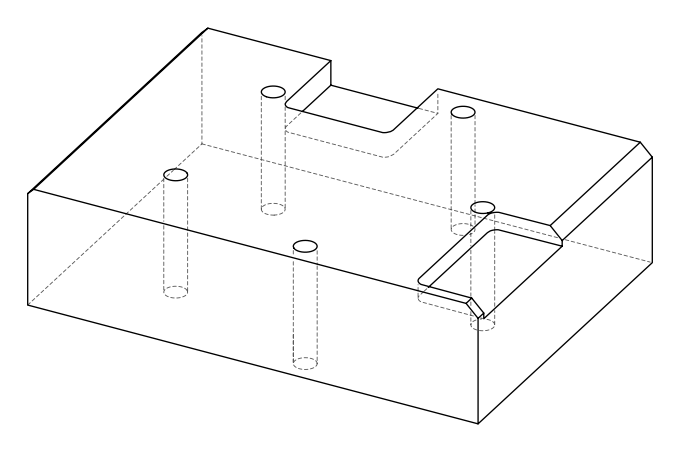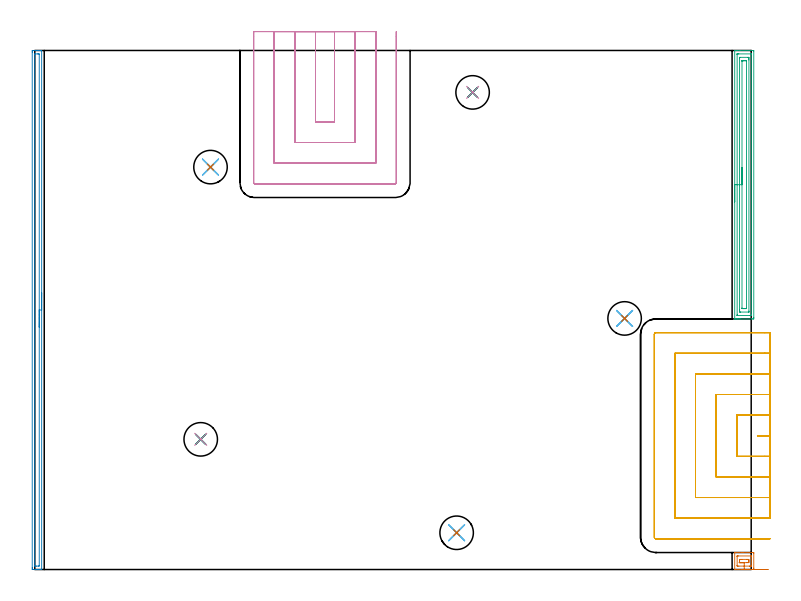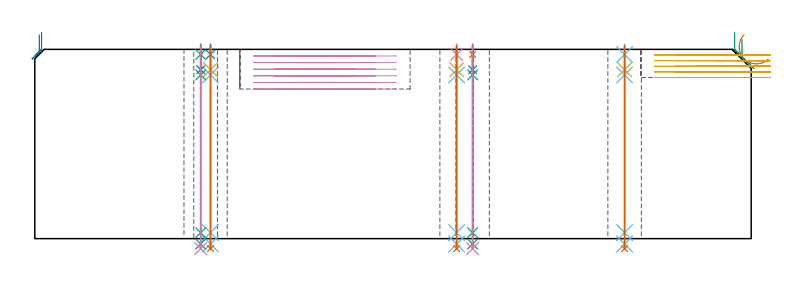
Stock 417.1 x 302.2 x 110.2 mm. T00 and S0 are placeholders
(PLAN: 25 operations, 17 tool changes, 43.7 min)
(1 AREA_MILL | FG_CHAMFER_SURFACE | UGT0205_001 | 0.56 min | 996 mm3)
(2 AREA_MILL_1 | FG_CHAMFER_SURFACE_1 | UGT0205_001 | 5.03 min | 4572 mm3)
(3 AREA_MILL_2 | FG_CHAMFER_SURFACE_2 | UGT0205_001 | 5.27 min | 10016 mm3)
(4 MILL_SLOT | SLOT_PARTIAL_RECTANGULAR | UGT0201_008 | Follow Part, ap 4, ae 75% | 12.74 min | 195261 mm3)
(5 MILL_SLOT_1 | SLOT_PARTIAL_RECTANGULAR_1 | UGT0201_008 | Follow Part, ap 4, ae 75% | 14.47 min | 142313 mm3)
(6 SPOT_DRILL | STEP1HOLE | NXT0321_9005460120000 | 0.05 min | 190 mm3)
(7 SPOT_DRILL_1 | STEP1HOLE_1 | NXT0321_9005460120000 | 0.05 min | 172 mm3)
(8 SPOT_DRILL_2 | STEP1HOLE_2 | NXT0321_9005460120000 | 0.05 min | 185 mm3)
(9 SPOT_DRILL_3 | STEP1HOLE_3 | NXT0321_9005460120000 | 0.05 min | 177 mm3)
(10 SPOT_DRILL_4 | STEP1HOLE_4 | NXT0321_9005460120000 | 0.05 min | 186 mm3)
(11 DRILL_BLIND_HOLE_INTO_CENTER | STEP1HOLE | UGT0301_198 | 0.06 min | 400 mm3)
(12 GUN_DRILL_THROUGH_HOLE | STEP1HOLE | UGT0307_003 | 0.55 min | 3803 mm3)
(13 SPADE_DRILL_TO_ENLARGE_THROUGH_HOLE | STEP1HOLE | UGT0306_010 | 0.47 min | 28484 mm3)
(14 DRILL_BLIND_HOLE_INTO_CENTER_1 | STEP1HOLE_1 | UGT0301_198 | 0.06 min | 379 mm3)
(15 GUN_DRILL_THROUGH_HOLE_1 | STEP1HOLE_1 | UGT0307_003 | 0.55 min | 3817 mm3)
(16 SPADE_DRILL_TO_ENLARGE_THROUGH_HOLE_1 | STEP1HOLE_1 | UGT0306_010 | 0.47 min | 28474 mm3)
(17 DRILL_BLIND_HOLE_INTO_CENTER_2 | STEP1HOLE_2 | UGT0301_198 | 0.06 min | 402 mm3)
(18 GUN_DRILL_THROUGH_HOLE_2 | STEP1HOLE_2 | UGT0307_003 | 0.55 min | 3810 mm3)
(19 SPADE_DRILL_TO_ENLARGE_THROUGH_HOLE_2 | STEP1HOLE_2 | UGT0306_010 | 0.47 min | 28482 mm3)
(20 DRILL_BLIND_HOLE_INTO_CENTER_3 | STEP1HOLE_3 | UGT0301_198 | 0.06 min | 381 mm3)
(21 GUN_DRILL_THROUGH_HOLE_3 | STEP1HOLE_3 | UGT0307_003 | 0.55 min | 3800 mm3)
(22 SPADE_DRILL_TO_ENLARGE_THROUGH_HOLE_3 | STEP1HOLE_3 | UGT0306_010 | 0.47 min | 28476 mm3)
(23 DRILL_BLIND_HOLE_INTO_CENTER_4 | STEP1HOLE_4 | UGT0301_198 | 0.06 min | 419 mm3)
(24 GUN_DRILL_THROUGH_HOLE_4 | STEP1HOLE_4 | UGT0307_003 | 0.55 min | 3784 mm3)
(25 SPADE_DRILL_TO_ENLARGE_THROUGH_HOLE_4 | STEP1HOLE_4 | UGT0306_010 | 0.47 min | 28500 mm3)
(TOOL UGT0205_001 | Chamfer Mill 20 x 3 x 45 deg. | D20 FL50 Z2)
(TOOL UGT0201_008 | End Mill 16 mm | D16 FL32 Z4)
(TOOL NXT0321_9005460120000 | NC Spot Drill, 142deg, 12mm, Carbide, Uncoated | D12 PA142 FL30 Z2)
(TOOL UGT0301_198 | Twist Drill 7.9 mm | D7.9 PA118 FL73 Z2)
(TOOL UGT0307_003 | Gun Drill 7 mm | D7 PA130 FL24 Z1)
(TOOL UGT0306_010 | Spade Drill 19.5mm | D19.5 PA132 FL10 Z2)
(OP 1 AREA_MILL)
G17 G21 G94 G90
T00 M6
G54
G17 G0 G90 X427.192 Y0. S1061 M3
G43 Z120.2 H0
Z104.654
G94 G1 X426.549 Z104.064 F250.
X425.858 Z103.533
X425.122 Z103.064
X424.349 Z102.66
X423.543 Z102.326
X422.711 Z102.063
X421.859 Z101.874
X420.995 Z101.759
X420.123 Z101.721
X419.251 Z101.758
X418.386 Z101.871
X417.535 Z102.06
X416.702 Z102.321
X415.896 Z102.655
X415.122 Z103.057
X414.386 Z103.525
X413.694 Z104.056
X413.05 Z104.645
X412.603 Z105.091
X411.861 Z105.837
X411.709 Z105.989
X407.715 Z109.983
X407.545 Y0.001 Z110.149
X407.53 Y0.003 Z110.163
X407.504 Y0.01 Z110.19
X407.5 Y0.076 Z110.2
Y9.825
X407.504 Y9.89 Z110.19
X407.529 Y9.894 Z110.165
X407.715 Y9.9 Z109.983
X411.861 Z105.837
X412.603 Z105.091
X417.969 Z99.727
X418.342 Y9.897 Z99.354
X418.591 Y9.89 Z99.105
X418.599 Y9.643 Z99.099
X418.6 Y9.381 Z99.1
Y0.779
X418.598 Y0.519 Z99.102
X418.591 Y0.006 Z99.105
X418.49 Y0.002 Z99.206
X417.969 Y0. Z99.727
X413.05 Z104.645
X413.052 Y0.519 Z104.648
X413.05 Y2. Z104.65
X409.92 Z107.78
X409.318 Y2.001 Z108.382
X409.026 Y2.007 Z108.674
X408.934 Y2.01 Z108.766
X408.921 Y2.182 Z108.779
X408.917 Y2.291 Z108.783
X408.915 Y2.401 Z108.785
Y7.609
Y7.718
X408.919 Y7.829 Z108.781
X408.922 Y7.89 Z108.778
X408.953 Y7.894 Z108.747
X409.026 Y7.897 Z108.674
X409.626 Y7.9 Z108.074
X416.782 Y7.899 Z100.918
X417.074 Y7.893 Z100.626
X417.166 Y7.89 Z100.534
X417.179 Y7.718 Z100.521
X417.183 Y7.609 Z100.517
X417.185 Y7.499 Z100.515
Y2.291
Y2.182
X417.181 Y2.071 Z100.519
X417.178 Y2.01 Z100.522
X417.147 Y2.006 Z100.553
X417.074 Y2.003 Z100.626
X416.474 Y2. Z101.226
X416.18 Z101.52
X413.05 Z104.65
Y4.
X411.709 Z105.991
X410.876 Y4.003 Z106.824
X410.814 Y4.008 Z106.886
X410.335 Y4.064 Z107.365
X410.331 Y4.542 Z107.369
X410.33 Y4.95 Z107.37
X410.332 Y5.428 Z107.368
X410.336 Y5.836 Z107.364
X410.756 Y5.894 Z106.944
X410.814 Y5.897 Z106.886
X411.644 Y5.9 Z106.056
X414.391 Z103.309
X415.224 Y5.897 Z102.476
X415.286 Y5.892 Z102.414
X415.765 Y5.836 Z101.935
X415.769 Y5.358 Z101.931
X415.77 Y4.95 Z101.93
X415.768 Y4.472 Z101.932
X415.765 Y4.064 Z101.935
X415.344 Y4.006 Z102.356
X415.286 Y4.003 Z102.414
X414.456 Y4. Z103.244
X413.05 Z104.65
X412.461 Z105.293
X411.93 Z105.985
X411.461 Z106.721
X411.058 Z107.495
X410.724 Z108.301
X410.462 Z109.133
X410.273 Z109.985
X410.159 Z110.849
X410.121 Z111.721
X410.159 Z112.593
X410.273 Z113.457
X410.462 Z114.309
X410.724 Z115.141
X411.058 Z115.947
X411.461 Z116.721
X411.93 Z117.457
X412.461 Z118.149
X413.05 Z118.792
G0 Z120.2
M5
M2
(OP 2 AREA_MILL_1)
G17 G21 G94 G90
T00 M6
G54
G17 G0 G90 X4. Y161.1 S1061 M3
G43 Z120.2 H0
G94 G1 Y161.062 Z119.328 F250.
Y160.948 Z118.463
Y160.759 Z117.612
Y160.497 Z116.78
Y160.163 Z115.974
Y159.76 Z115.2
Y159.292 Z114.464
Y158.76 Z113.772
Y158.171 Z113.129
Y157.528 Z112.54
Y156.836 Z112.008
Y156.1 Z111.54
Y155.326 Z111.137
Y154.52 Z110.803
Y153.688 Z110.541
Y152.836 Z110.352
Y151.972 Z110.238
Y151.1 Z110.2
Y0.168
X3.997 Y0.01 Z110.188
X3.968 Y0.007 Z110.16
X3.6 Y0. Z109.8
X3.248 Z109.447
X2.581 Z108.776
X1.36 Z107.557
X0.806 Z107.001
X-0.968 Y0.001 Z105.228
X-1.212 Y0.003 Z104.984
X-1.491 Y0.008 Z104.705
X-1.494 Y0.085 Z104.703
X-1.499 Y0.614 Z104.701
X-1.5 Y1.15 Z104.7
Y301.228
X-1.499 Y301.586 Z104.701
X-1.494 Y302.115 Z104.703
X-1.491 Y302.192 Z104.705
X-0.968 Y302.2 Z105.228
X0.806 Z107.001
X1.36 Z107.557
X1.694 Z107.89
X2.247 Z108.444
X2.581 Z108.776
X3.248 Z109.447
X3.6 Z109.8
X3.968 Y302.193 Z110.16
X3.997 Y302.19 Z110.188
X4. Y302.032 Z110.2
Y151.1
X2.586 Z108.786
Y2.401
X2.581 Y2.01 Z108.781
X2.09 Y2.001 Z108.29
X0.806 Y2. Z107.006
X0.316 Y2.001 Z106.516
X-0.081 Y2.01 Z106.119
X-0.086 Y2.401 Z106.114
Y2.406
Y299.799
X-0.081 Y300.19 Z106.119
X0.41 Y300.199 Z106.61
X1.694 Y300.2 Z107.894
X2.184 Y300.199 Z108.384
X2.581 Y300.19 Z108.781
X2.586 Y299.799 Z108.786
Y151.1
Y150.228 Z108.824
Y149.364 Z108.938
Y148.512 Z109.126
Y147.68 Z109.389
Y146.874 Z109.723
Y146.1 Z110.125
Y145.364 Z110.594
Y144.672 Z111.125
Y144.029 Z111.715
Y143.44 Z112.358
Y142.908 Z113.05
Y142.44 Z113.786
Y142.037 Z114.56
Y141.703 Z115.366
Y141.441 Z116.198
Y141.252 Z117.049
Y141.138 Z117.914
Y141.1 Z118.786
G0 Z120.2
M5
M2
(OP 3 AREA_MILL_2)
G17 G21 G94 G90
T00 M6
G54
G17 G0 G90 X407.5 Y214.05 S1061 M3
G43 Z120.2 H0
G94 G1 Y214.088 Z119.328 F250.
Y214.202 Z118.463
Y214.391 Z117.612
Y214.653 Z116.78
Y214.987 Z115.974
Y215.39 Z115.2
Y215.859 Z114.464
Y216.39 Z113.772
Y216.979 Z113.129
Y217.622 Z112.54
Y218.314 Z112.008
Y219.05 Z111.54
Y219.824 Z111.137
Y220.63 Z110.803
Y221.462 Z110.541
Y222.314 Z110.352
Y223.178 Z110.238
Y224.05 Z110.2
Y302.054
X407.503 Y302.19 Z110.188
X407.558 Y302.194 Z110.134
X407.914 Y302.2 Z109.785
X408.44 Z109.259
X409.026 Z108.67
X410.213 Z107.484
X410.814 Z106.88
X417.969 Z99.728
X418.271 Y302.198 Z99.426
X418.592 Y302.19 Z99.106
X418.599 Y301.871 Z99.099
X418.6 Y146.754 Z99.1
X418.598 Y146.492 Z99.102
X418.591 Y145.907 Z99.106
X418.559 Y145.903 Z99.138
X417.969 Y145.901 Z99.728
X417.375 Y145.9 Z100.322
X410.814 Z106.88
X410.213 Z107.484
X409.92 Z107.776
X409.319 Z108.378
X409.026 Z108.67
X408.44 Z109.259
X408.131 Z109.568
X407.914 Z109.785
X407.56 Y145.901 Z110.132
X407.544 Y145.903 Z110.148
X407.503 Y145.91 Z110.188
X407.5 Y146.046 Z110.2
Y224.05
X408.914 Z108.786
Y299.936
X408.915 Y300.047 Z108.785
X408.917 Y300.121 Z108.783
X408.921 Y300.178 Z108.779
X408.925 Y300.191 Z108.775
X408.933 Y300.193 Z108.767
X409.026 Y300.197 Z108.674
X409.544 Y300.2 Z108.156
X409.92 Z107.78
X417.074 Y300.199 Z100.626
X417.128 Y300.197 Z100.572
X417.16 Y300.194 Z100.54
X417.174 Y300.191 Z100.526
X417.179 Y300.157 Z100.521
X417.184 Y299.936 Z100.516
X417.185 Y299.825 Z100.515
X417.186 Y148.164 Z100.514
X417.185 Y148.053 Z100.515
X417.183 Y147.979 Z100.517
X417.179 Y147.922 Z100.521
X417.175 Y147.909 Z100.525
X417.167 Y147.907 Z100.533
X417.074 Y147.903 Z100.626
X416.556 Y147.9 Z101.144
X416.18 Z101.52
X409.026 Y147.901 Z108.674
X408.972 Y147.903 Z108.728
X408.94 Y147.906 Z108.76
X408.926 Y147.909 Z108.774
X408.921 Y147.943 Z108.779
X408.916 Y148.164 Z108.784
X408.915 Y148.275 Z108.785
X408.914 Y224.05 Z108.786
X410.328 Z107.372
X410.329 Y297.635 Z107.371
X410.331 Y298.042 Z107.369
X410.333 Y298.162 Z107.367
X410.335 Y298.184 Z107.365
X410.393 Y298.191 Z107.307
X410.498 Y298.196 Z107.202
X410.656 Y298.2 Z107.044
X415.286 Y298.199 Z102.414
X415.444 Y298.197 Z102.256
X415.754 Y298.19 Z101.946
X415.765 Y298.042 Z101.935
X415.769 Y297.56 Z101.931
X415.771 Y297.151 Z101.929
X415.772 Y296.667 Z101.928
X415.771 Y150.465 Z101.929
X415.769 Y150.058 Z101.931
X415.767 Y149.938 Z101.933
X415.765 Y149.916 Z101.935
X415.707 Y149.909 Z101.993
X415.602 Y149.904 Z102.098
X415.444 Y149.9 Z102.256
X410.814 Y149.901 Z106.886
X410.656 Y149.903 Z107.044
X410.346 Y149.91 Z107.354
X410.335 Y150.058 Z107.365
X410.331 Y150.54 Z107.369
X410.329 Y150.949 Z107.371
X410.328 Y151.433 Z107.372
Y224.05
X411.743 Z105.957
Y296.011
X411.745 Y296.118 Z105.955
X411.747 Y296.171 Z105.953
X411.749 Y296.189 Z105.951
X411.774 Y296.194 Z105.926
X412.603 Y296.2 Z105.097
X412.662 Z105.038
X413.497 Z104.203
X413.557 Z104.143
X414.334 Y296.19 Z103.366
X414.351 Y296.188 Z103.349
X414.353 Y296.171 Z103.347
X414.355 Y296.121 Z103.345
X414.357 Y296.018 Z103.343
Y295.813
Y152.089
X414.355 Y151.982 Z103.345
X414.353 Y151.929 Z103.347
X414.351 Y151.911 Z103.349
X414.326 Y151.906 Z103.374
X413.497 Y151.9 Z104.203
X413.438 Z104.263
X412.603 Z105.097
X412.543 Z105.157
X411.766 Y151.91 Z105.934
X411.749 Y151.912 Z105.951
X411.747 Y151.929 Z105.953
X411.745 Y151.979 Z105.955
X411.743 Y152.082 Z105.957
Y152.287
Y224.05
Y224.922 Z105.995
Y225.787 Z106.109
Y226.638 Z106.298
Y227.47 Z106.56
Y228.276 Z106.894
Y229.05 Z107.297
Y229.786 Z107.766
Y230.478 Z108.297
Y231.121 Z108.886
Y231.71 Z109.529
Y232.242 Z110.222
Y232.71 Z110.957
Y233.113 Z111.731
Y233.447 Z112.537
Y233.709 Z113.369
Y233.898 Z114.221
Y234.012 Z115.086
Y234.05 Z115.957
G0 Z120.2
M5
M2
(OP 4 MILL_SLOT)
G17 G21 G94 G90
T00 M6
G54
G17 G0 G90 X163.4 Y313.2 S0 M3
G43 Z120.2 H0
Z106.35
G94 G1 Y310.2 F250.
Y260.6 F500.
X174.5
Y310.2
Y313.2 F250.
X151.4
Y310.2
Y248.6 F500.
X186.5
Y310.2
Y313.2 F250.
X139.4
Y310.2
Y236.6 F500.
X198.5
Y310.2
Y313.2 F250.
X127.4
Y310.2
Y225.2 F500.
G3 X128. Y224.6 R0.6
G1 X209.9
G3 X210.5 Y225.2 R0.6
G1 Y310.2
Y313.2 F250.
G0 X163.4 Z102.5
G1 Y310.2
Y260.6 F500.
X174.5
Y310.2
Y313.2 F250.
X151.4
Y310.2
Y248.6 F500.
X186.5
Y310.2
Y313.2 F250.
X139.4
Y310.2
Y236.6 F500.
X198.5
Y310.2
Y313.2 F250.
X127.4
Y310.2
Y225.2 F500.
G3 X128. Y224.6 R0.6
G1 X209.9
G3 X210.5 Y225.2 R0.6
G1 Y310.2
Y313.2 F250.
G0 X163.4 Z98.65
G1 Y310.2
Y260.6 F500.
X174.5
Y310.2
Y313.2 F250.
X151.4
Y310.2
Y248.6 F500.
X186.5
Y310.2
Y313.2 F250.
X139.4
Y310.2
Y236.6 F500.
X198.5
Y310.2
Y313.2 F250.
X127.4
Y310.2
Y225.2 F500.
G3 X128. Y224.6 R0.6
G1 X209.9
G3 X210.5 Y225.2 R0.6
G1 Y310.2
Y313.2 F250.
G0 X163.4 Z94.8
G1 Y310.2
Y260.6 F500.
X174.5
Y310.2
Y313.2 F250.
X151.4
Y310.2
Y248.6 F500.
X186.5
Y310.2
Y313.2 F250.
X139.4
Y310.2
Y236.6 F500.
X198.5
Y310.2
Y313.2 F250.
X127.4
Y310.2
Y225.2 F500.
G3 X128. Y224.6 R0.6
G1 X209.9
G3 X210.5 Y225.2 R0.6
G1 Y310.2
Y313.2 F250.
G0 X163.4 Z90.95
G1 Y310.2
Y260.6 F500.
X174.5
Y310.2
Y313.2 F250.
X151.4
Y310.2
Y248.6 F500.
X186.5
Y310.2
Y313.2 F250.
X139.4
Y310.2
Y236.6 F500.
X198.5
Y310.2
Y313.2 F250.
X127.4
Y310.2
Y225.2 F500.
G3 X128. Y224.6 R0.6
G1 X209.9
G3 X210.5 Y225.2 R0.6
G1 Y310.2
Y313.2 F250.
G0 X163.4 Z87.1
G1 Y310.2
Y260.6 F500.
X174.5
Y310.2
Y313.2 F250.
X151.4
Y310.2
Y248.6 F500.
X186.5
Y310.2
Y313.2 F250.
X139.4
Y310.2
Y236.6 F500.
X198.5
Y310.2
Y313.2 F250.
X127.4
Y310.2
Y225.2 F500.
G3 X128. Y224.6 R0.6
G1 X209.9
G3 X210.5 Y225.2 R0.6
G1 Y310.2
Y313.2 F250.
G0 Z120.2
M5
M2
(OP 5 MILL_SLOT_1)
G17 G21 G94 G90
T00 M6
G54
G17 G0 G90 X428.1 Y77.905 S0 M3
G43 Z120.2 H0
Z106.92
G94 G1 X425.1 Y77.9 F250.
X425.007 F500.
X420.7
X425.011
X425.1
X428.1 Y77.896 F250.
Y89.906
X425.1 Y89.9
X425.007 F500.
X408.7
Y65.9
X425.011
X425.1
X428.1 Y65.894 F250.
Y101.908
X425.1 Y101.9
X425.007 F500.
X396.7
Y53.9
X425.011
X425.1
X428.1 Y53.893 F250.
Y113.912
X425.1 Y113.9
X425.007 F500.
X384.7
Y41.9
X425.011
X425.1
X428.1 Y41.889 F250.
Y125.924
X425.1 Y125.9
X425.007 F500.
X372.7
Y29.9
X425.011
X425.1
X428.1 Y29.877 F250.
X428.007 Y137.9
X425.007
X361.6 F500.
G3 X360.7 Y137. R0.9
G1 Y18.8
G3 X361.6 Y17.9 R0.9
G1 X425.011
X428.011 F250.
G0 X428.1 Y77.9 Z103.64
G1 X425.1
X420.7 F500.
X425.1
X428.1 F250.
Y89.9
X425.1
X408.7 F500.
Y65.9
X425.1
X428.1 F250.
Y101.9
X425.1
X396.7 F500.
Y53.9
X425.1
X428.1 F250.
Y113.9
X425.1
X384.7 F500.
Y41.9
X425.1
X428.1 F250.
Y125.9
X425.1
X372.7 F500.
Y29.9
X425.1
X428.1 F250.
Y137.9
X425.1
X361.6 F500.
G3 X360.7 Y137. R0.9
G1 Y18.8
G3 X361.6 Y17.9 R0.9
G1 X425.1
X428.1 F250.
G0 Y77.9 Z100.36
G1 X425.1
X420.7 F500.
X425.1
X428.1 F250.
Y89.9
X425.1
X408.7 F500.
Y65.9
X425.1
X428.1 F250.
Y101.9
X425.1
X396.7 F500.
Y53.9
X425.1
X428.1 F250.
Y113.9
X425.1
X384.7 F500.
Y41.9
X425.1
X428.1 F250.
Y125.9
X425.1
X372.7 F500.
Y29.9
X425.1
X428.1 F250.
Y137.9
X425.1
X361.6 F500.
G3 X360.7 Y137. R0.9
G1 Y18.8
G3 X361.6 Y17.9 R0.9
G1 X425.1
X428.1 F250.
G0 Y77.9 Z97.08
G1 X425.1
X420.7 F500.
X425.1
X428.1 F250.
Y89.9
X425.1
X408.7 F500.
Y65.9
X425.1
X428.1 F250.
Y101.9
X425.1
X396.7 F500.
Y53.9
X425.1
X428.1 F250.
Y113.9
X425.1
X384.7 F500.
Y41.9
X425.1
X428.1 F250.
Y125.9
X425.1
X372.7 F500.
Y29.9
X425.1
X428.1 F250.
Y137.9
X425.1
X361.6 F500.
G3 X360.7 Y137. R0.9
G1 Y18.8
G3 X361.6 Y17.9 R0.9
G1 X425.1
X428.1 F250.
G0 Y77.9 Z93.8
G1 X425.1
X420.7 F500.
X425.1
X428.1 F250.
Y89.9
X425.1
X408.7 F500.
Y65.9
X425.1
X428.1 F250.
Y101.9
X425.1
X396.7 F500.
Y53.9
X425.1
X428.1 F250.
Y113.9
X425.1
X384.7 F500.
Y41.9
X425.1
X428.1 F250.
Y125.9
X425.1
X372.7 F500.
Y29.9
X425.1
X428.1 F250.
Y137.9
X425.1
X361.6 F500.
G3 X360.7 Y137. R0.9
G1 Y18.8
G3 X361.6 Y17.9 R0.9
G1 X425.1
X428.1 F250.
G0 Z120.2
M5
M2
(OP 6 SPOT_DRILL)
G17 G21 G94 G90
T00 M6
G54
G17 G0 G90 X343.4 Y146.2 S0 M3
G43 Z120.2 H0
G94 G81 G98 Z107.2 F250. R113.2
G80
M5
M2
(OP 7 SPOT_DRILL_1)
G17 G21 G94 G90
T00 M6
G54
G17 G0 G90 X254.9 Y277.8 S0 M3
G43 Z120.2 H0
G94 G81 G98 Z107.2 F250. R113.2
G80
M5
M2
(OP 8 SPOT_DRILL_2)
G17 G21 G94 G90
T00 M6
G54
G17 G0 G90 X102.3 Y234.3 S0 M3
G43 Z120.2 H0
G94 G81 G98 Z107.2 F250. R113.2
G80
M5
M2
(OP 9 SPOT_DRILL_3)
G17 G21 G94 G90
T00 M6
G54
G17 G0 G90 X96.6 Y75.8 S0 M3
G43 Z120.2 H0
G94 G81 G98 Z107.2 F250. R113.2
G80
M5
M2
(OP 10 SPOT_DRILL_4)
G17 G21 G94 G90
T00 M6
G54
G17 G0 G90 X245.6 Y21.4 S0 M3
G43 Z120.2 H0
G94 G81 G98 Z107.2 F250. R113.2
G80
M5
M2
(OP 11 DRILL_BLIND_HOLE_INTO_CENTER)
G17 G21 G94 G90
T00 M6
G54
G17 G0 G90 X343.4 Y146.2 S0 M3
G43 Z120.2 H0
G94 G81 G98 Z98.35 F250. R112.2
G80
M5
M2
(OP 12 GUN_DRILL_THROUGH_HOLE)
G17 G21 G94 G90
T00 M6
G54
G17 G0 G90 X343.4 Y146.2 M8
G43 Z120.2 H0
Z110.796
S716 M3
G94 G1 Z95.321 F125. M26
G4 X.084
Z3.5 F250.
G4 X.084
Z-3.132 F125.
G4 X.084
M5
M9
G0 Z110.796
Z120.2
M2
(OP 13 SPADE_DRILL_TO_ENLARGE_THROUGH_HOLE)
G17 G21 G94 G90
T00 M6
G54
G17 G0 G90 X343.4 Y146.2 S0 M3
G43 Z120.2 H0
G94 G73 G98 Z-5.841 F250. Q19.34 R112.2
G80
M5
M2
(OP 14 DRILL_BLIND_HOLE_INTO_CENTER_1)
G17 G21 G94 G90
T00 M6
G54
G17 G0 G90 X254.9 Y277.8 S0 M3
G43 Z120.2 H0
G94 G81 G98 Z98.35 F250. R112.2
G80
M5
M2
(OP 15 GUN_DRILL_THROUGH_HOLE_1)
G17 G21 G94 G90
T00 M6
G54
G17 G0 G90 X254.9 Y277.8 M8
G43 Z120.2 H0
Z110.796
S716 M3
G94 G1 Z95.321 F125. M26
G4 X.084
Z3.5 F250.
G4 X.084
Z-3.132 F125.
G4 X.084
M5
M9
G0 Z110.796
Z120.2
M2
(OP 16 SPADE_DRILL_TO_ENLARGE_THROUGH_HOLE_1)
G17 G21 G94 G90
T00 M6
G54
G17 G0 G90 X254.9 Y277.8 S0 M3
G43 Z120.2 H0
G94 G73 G98 Z-5.841 F250. Q19.34 R112.2
G80
M5
M2
(OP 17 DRILL_BLIND_HOLE_INTO_CENTER_2)
G17 G21 G94 G90
T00 M6
G54
G17 G0 G90 X102.3 Y234.3 S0 M3
G43 Z120.2 H0
G94 G81 G98 Z98.35 F250. R112.2
G80
M5
M2
(OP 18 GUN_DRILL_THROUGH_HOLE_2)
G17 G21 G94 G90
T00 M6
G54
G17 G0 G90 X102.3 Y234.3 M8
G43 Z120.2 H0
Z110.796
S716 M3
G94 G1 Z95.321 F125. M26
G4 X.084
Z3.5 F250.
G4 X.084
Z-3.132 F125.
G4 X.084
M5
M9
G0 Z110.796
Z120.2
M2
(OP 19 SPADE_DRILL_TO_ENLARGE_THROUGH_HOLE_2)
G17 G21 G94 G90
T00 M6
G54
G17 G0 G90 X102.3 Y234.3 S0 M3
G43 Z120.2 H0
G94 G73 G98 Z-5.841 F250. Q19.34 R112.2
G80
M5
M2
(OP 20 DRILL_BLIND_HOLE_INTO_CENTER_3)
G17 G21 G94 G90
T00 M6
G54
G17 G0 G90 X96.6 Y75.8 S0 M3
G43 Z120.2 H0
G94 G81 G98 Z98.35 F250. R112.2
G80
M5
M2
(OP 21 GUN_DRILL_THROUGH_HOLE_3)
G17 G21 G94 G90
T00 M6
G54
G17 G0 G90 X96.6 Y75.8 M8
G43 Z120.2 H0
Z110.796
S716 M3
G94 G1 Z95.321 F125. M26
G4 X.084
Z3.5 F250.
G4 X.084
Z-3.132 F125.
G4 X.084
M5
M9
G0 Z110.796
Z120.2
M2
(OP 22 SPADE_DRILL_TO_ENLARGE_THROUGH_HOLE_3)
G17 G21 G94 G90
T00 M6
G54
G17 G0 G90 X96.6 Y75.8 S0 M3
G43 Z120.2 H0
G94 G73 G98 Z-5.841 F250. Q19.34 R112.2
G80
M5
M2
(OP 23 DRILL_BLIND_HOLE_INTO_CENTER_4)
G17 G21 G94 G90
T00 M6
G54
G17 G0 G90 X245.6 Y21.4 S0 M3
G43 Z120.2 H0
G94 G81 G98 Z98.35 F250. R112.2
G80
M5
M2
(OP 24 GUN_DRILL_THROUGH_HOLE_4)
G17 G21 G94 G90
T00 M6
G54
G17 G0 G90 X245.6 Y21.4 M8
G43 Z120.2 H0
Z110.796
S716 M3
G94 G1 Z95.321 F125. M26
G4 X.084
Z3.5 F250.
G4 X.084
Z-3.132 F125.
G4 X.084
M5
M9
G0 Z110.796
Z120.2
M2
(OP 25 SPADE_DRILL_TO_ENLARGE_THROUGH_HOLE_4)
G17 G21 G94 G90
T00 M6
G54
G17 G0 G90 X245.6 Y21.4 S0 M3
G43 Z120.2 H0
G94 G73 G98 Z-5.841 F250. Q19.34 R112.2
G80
M5
M2
